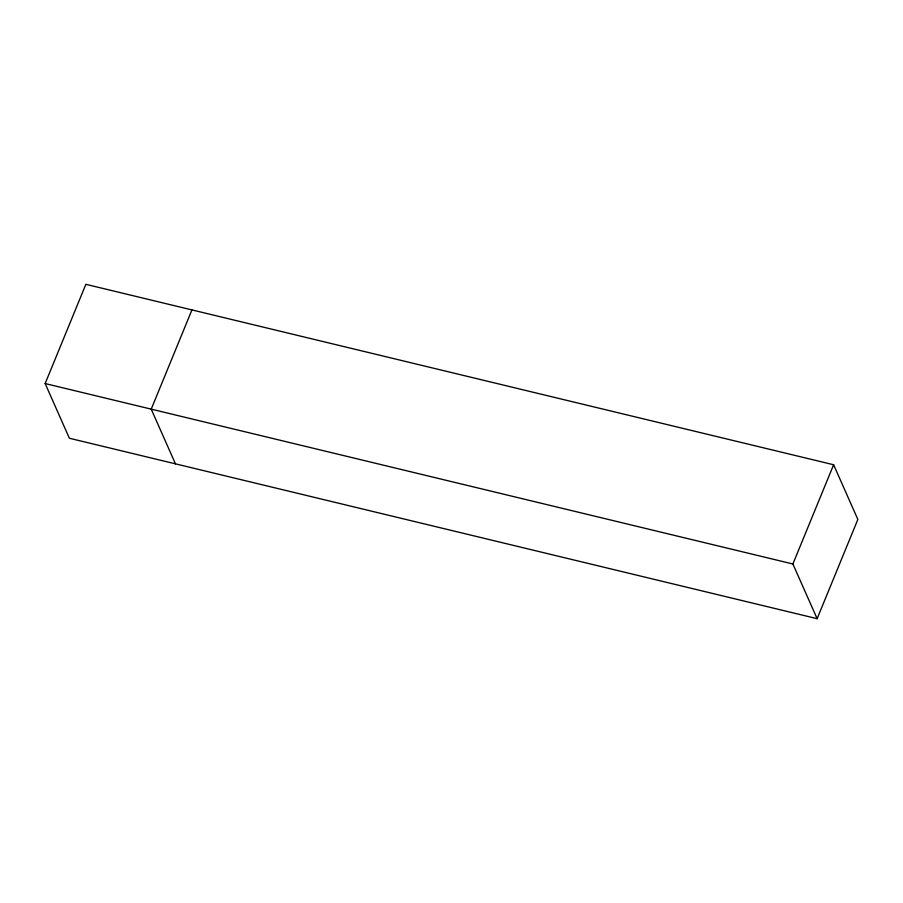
<?xml version="1.0" encoding="UTF-8"?>
<svg xmlns="http://www.w3.org/2000/svg" width="903" height="903" viewBox="0 0 903 903"><rect width="100%" height="100%" fill="white"/><g stroke="black" fill="none" stroke-linecap="round" stroke-linejoin="round"><path stroke-width="1.35" d="M45.15 383.549L85.864 284.321L833.616 464.752L857.85 519.451L817.136 618.679L69.384 438.248L45.15 383.549L792.89 563.98L817.136 618.679M191.933 309.91L151.219 409.149L175.453 463.849M792.89 563.98L833.616 464.752"/></g></svg>
